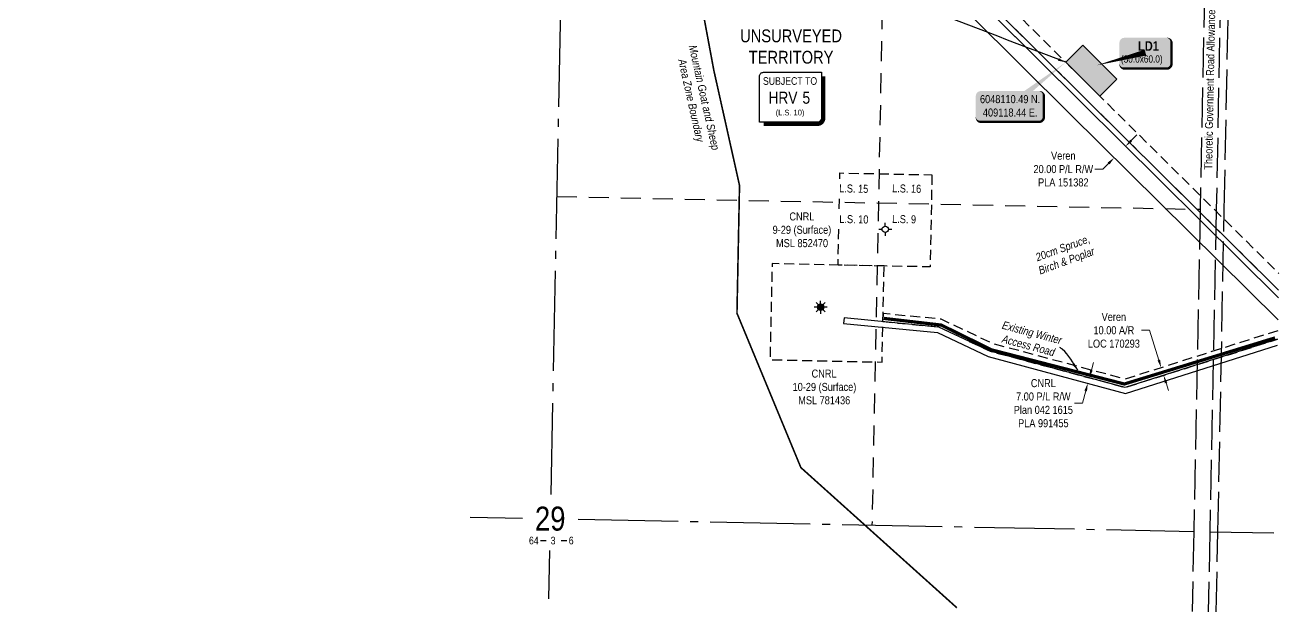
# Model space of a CAD drawing. Extents: x 407133 to 410291, y 6047424 to 6050730.
# Drawn here: x 407819 to 409385, y 6047424 to 6048157 of the extents above; entities that cross this region are included whole.
import ezdxf
from ezdxf.enums import TextEntityAlignment as Align

# ---------------------------------------------------------------- set-up
doc = ezdxf.new("R2010")
doc.units = 0
doc.header["$LTSCALE"] = 5
doc.header["$PDSIZE"] = 0.5
for name, pattern in [('DASHDOT2', [12.7, 6.35, -3.175, 0, -3.175]), ('foc-ACCESSROAD', [3.75, 2.5, -1.25]), ('foc-LSD', [8, 5, -3]), ('foc-QUARTERLINE', [33, 25, -3, 2, -3]), ('foc-UNSURVEYED', [12.5, 10, -2.5])]:
    doc.linetypes.add(name, pattern=pattern)
doc.layers.get('Defpoints').update_dxf_attribs({"color": 9})
for name, color, linetype in [('10', 1, 'Continuous'), ('9', 3, 'Continuous'), ('AS-ROADS', 254, 'Continuous'), ('AS-WILDLIFE', 131, 'DASHDOT2'), ('C-AR', 13, 'foc-ACCESSROAD'), ('C-RW', 13, 'Continuous'), ('C-WS-S', 8, 'Continuous'), ('CG-NOTES', 7, 'Continuous'), ('CTW', 7, 'Continuous'), ('DETAIL-T', 7, 'Continuous'), ('F-AR', 190, 'foc-ACCESSROAD'), ('F-RW', 190, 'Continuous'), ('F-WS', 190, 'foc-ACCESSROAD'), ('F-WS-S', 8, 'Continuous'), ('L-ROAD-T', 7, 'Continuous'), ('L-SECLBL', 7, 'Continuous'), ('L-SECQ', 8, 'foc-QUARTERLINE'), ('L-SECTION-LSD', 7, 'foc-LSD'), ('L-UNS-T', 3, 'Continuous'), ('L-USEC', 7, 'foc-UNSURVEYED'), ('P-TEMP-BLOCKS', 250, 'Continuous'), ('P-TEMP-H', 41, 'Continuous'), ('P-TEMP_WORKSPACE', 46, 'Continuous'), ('T-BUSH-T', 110, 'Continuous')]:
    doc.layers.add(name, color=color, linetype=linetype)
for name, color, linetype, lineweight in [('AS-GENERAL', 48, 'Continuous', 18), ('C-AR-T', 13, 'Continuous', 9), ('C-RW-T', 13, 'Continuous', 9), ('F-RW-T', 190, 'Continuous', 9), ('F-WS-T', 190, 'Continuous', 9), ('T-TIE-T', 201, 'Continuous', 18)]:
    doc.layers.add(name, color=color, linetype=linetype, lineweight=lineweight)
doc.styles.add('100L', font='ARIALN.TTF', dxfattribs={"height": 11})
doc.styles.add('240', font='ARIALN.TTF', dxfattribs={"height": 30})
doc.styles.add('80', font='ARIALN.TTF', dxfattribs={"height": 10})
doc.styles.add('80CG', font='ARIALN.TTF', dxfattribs={"height": 10})
doc.styles.add('80L', font='ARIALN.TTF', dxfattribs={"height": 10})
doc.styles.add('BOLD', font='ARIALNB.TTF')
doc.styles.add('HRV', font='ARIALN.TTF', dxfattribs={"height": 3})
doc.styles.add('POINTNUMBER', font='ARIALN.TTF', dxfattribs={"height": 2.5})
doc.styles.add('SIMPLEX', font='ARIALN.TTF')
doc.dimstyles.new('Compass 5 000', dxfattribs={"dimscale": 5, "dimtxt": 9, "dimasz": 2, "dimexe": 0.2, "dimexo": 0.0625, "dimgap": 0.5, "dimtad": 0, "dimtih": 1, "dimtoh": 1, "dimzin": 0, "dimdsep": 46, "dimtxsty": '80CG', "dimcen": 0.1, "dimse1": 1, "dimse2": 1, "dimclrd": 256, "dimclrt": 256, "dimaunit": 1, "dimadec": 4, "dimazin": 0, "dimtfac": 0.06, "dimtofl": 0, "dimtmove": 0, "dimatfit": 1, "dimfxl": 0.2, "dimtolj": 1, "dimtzin": 0, "dimlwd": -1, "dimarcsym": 0})

# ---------------------------------------------------------------- blocks, each defined once
blk = doc.blocks.new('L-SECLBL')
at = {"layer": '9', "color": 7}
for p, q in [((-5.082139060913505, -27.83004804289613), (-12.28857354467345, -27.83004804289613)), ((20.70431141927111, -27.83004804289613), (13.49787693551116, -27.83004804289613))]:
    blk.add_line(p, q, dxfattribs=at)
at = {"layer": '10', "color": 2, "style": 'SIMPLEX'}
blk.add_attdef('SEC', text='', height=30, dxfattribs=at).set_placement((0, 0), align=Align.MIDDLE)
at = {"layer": '10', "color": 5, "style": '80L'}
blk.add_attdef('TWP', text='', height=9.5, dxfattribs=at).set_placement((-14.43410290347765, -27.36845155570791), align=Align.MIDDLE_RIGHT)
blk.add_attdef('RGE', text='', height=9.5, dxfattribs=at).set_placement((3.622123863462547, -27.36845155570791), align=Align.MIDDLE_CENTER)
blk.add_attdef('MER', text='', height=9.5, dxfattribs=at).set_placement((23.16775162027989, -27.36845155570791), align=Align.MIDDLE_LEFT)
blk = doc.blocks.new('GAS')
h = blk.add_hatch(color=255)
h.dxf.hatch_style = 1
edge = h.paths.add_edge_path()
edge.add_arc((0, 0), 0.9, 0, 360)
for p, q in [((-0.8077887898725749, 0), (-1.615577579628734, 0)), ((-0.5711929310346023, 0.5711929297831376), (-1.142385862069204, 1.142385861385264)), ((0, 0.8077887887338874), (0, 1.615577579286764)), ((0.5711929310309642, 0.5711929297831376), (1.142385862065566, 1.142385861385264)), ((1.615577579625096, 0), (0.8077887898689368, 0)), ((-0.5711929310346023, -0.5711929316021271), (-1.142385862069204, -1.142385863204253)), ((0, -0.8077887905528768), (0, -1.615577581105753)), ((1.142385862065566, -1.142385863204253), (0.5711929310309642, -0.5711929316021271))]:
    blk.add_line(p, q)
blk.add_circle((0, 0), 0.8000000000000003)
blk = doc.blocks.new('*D368')
at = {"layer": 'Defpoints', "color": 0, "transparency": 16777216}
for p in [(409053.1313785999, 6047734.979032143), (409054.9639198692, 6047741.736225723), (409145.9728203239, 6047709.80056545)]:
    blk.add_point(p, dxfattribs=at)
at = {"layer": 'F-RW-T', "transparency": 16777216}
for p, q in [((409150.4228003856, 6047726.209132724), (409153.0402391776, 6047735.860506417)), ((409143.3553815316, 6047700.149191757), (409139.2018511919, 6047684.833733922)), ((409139.2018511919, 6047684.833733922), (409129.2018511919, 6047684.833733922))]:
    blk.add_line(p, q, dxfattribs=at)
for points in [[(409148.8142381033, 6047726.645372522), (409152.0313626679, 6047725.772892925), (409147.8053615934, 6047716.557759031)], [(409141.7468192494, 6047700.585431555), (409144.9639438139, 6047699.712951958), (409145.9728203239, 6047709.80056545)]]:
    blk.add_solid(points, dxfattribs=at)
at = {"layer": 'F-RW-T', "transparency": 16777216, "insert": (409090.4330926656, 6047684.833733921), "char_height": 10, "attachment_point": 5, "style": '80CG'}
blk.add_mtext('\\A1;CNRL\\P7.00 P/L R/W\\PPlan 042 1615\\PPLA 991455', dxfattribs=at)
blk = doc.blocks.new('*U396')
at = {"true_color": 0xff8aff}
h = blk.add_hatch(color=211, dxfattribs=at)
edge = h.paths.add_edge_path()
edge.add_line((-26.49999999999999, -20), (26.49999999999999, -20))
edge.add_arc((26.49999999999999, -14), 6, 270, 360)
edge.add_line((32.49999999999999, -14), (32.49999999999999, 12.5))
edge.add_arc((26.49999999999999, 12.5), 6, 0, 90)
edge.add_line((26.49999999999999, 18.5), (-26.49999999999999, 18.5))
edge.add_arc((-26.49999999999999, 12.5), 6, 90, 180)
edge.add_line((-32.49999999999999, 12.5), (-32.49999999999999, -14))
edge.add_arc((-26.49999999999999, -14), 6, 180, 270)
at = {"color": 250, "flags": 128}
blk.add_lwpolyline([(-26.49999999999999, -20, 3, 3, 0), (26.49999999999999, -20, 3, 3, 0.414213562373095), (32.49999999999999, -14, 3, 3, 0), (32.49999999999999, 12.5, 3, 0, 0.414213562373095), (26.49999999999999, 18.5, 0, 0, 0), (-26.49999999999999, 18.5, 0, 0, 0.414213562373095), (-32.49999999999999, 12.5, 0, 0, 0), (-32.49999999999999, -14, 0, 3, 0.414213562373095)], format="xyseb", close=True, dxfattribs=at)
at = {"flags": 128}
blk.add_lwpolyline([(-61.10492832777584, -15.91167670662916, 0, 7.5, 0), (-3.398394867633905e-15, 0, 0, 0, 0)], format="xyseb", dxfattribs=at)
at = {"color": 250}
for tag, p, height, style in [('TEMP_AREA_W1_001', (-9.212824010914055, 2.244292974654144), 12, 'BOLD'), ('ENTER_TEXT_001', (-30.65893587994544, -12.47010782646594), 9, '80')]:
    blk.add_attdef(tag, p, '', height=height, dxfattribs=dict(at, style=style))
blk = doc.blocks.new('HRV')
blk.add_lwpolyline([(-35.14270137192347, 31.59985570973913), (37.21496793680001, 31.59985570973913), (37.21496793680001, -25.53846631238594, -0.414213562373095), (32.21496793680001, -30.53846631238594), (-40.14270137192347, -30.53846631238594), (-40.14270137192347, 26.59985570973913, -0.414213562373095)], format="xyb", close=True)
at = {"const_width": 5, "flags": 128}
blk.add_lwpolyline([(-35.14270137192347, -33.03846631238594), (32.21496793680001, -33.03846631238594, 0.4142135623730951), (39.71496793680001, -25.53846631238594), (39.71496793680001, 26.59985570973913)], format="xyb", dxfattribs=at)
at = {"style": '80L'}
blk.add_text('SUBJECT TO', height=9.5, dxfattribs=at).set_placement((-2.010251797374167, 13.05875001333334), align=Align.BOTTOM_CENTER)
blk.add_attdef('(N.W.1/4 00)', text='', height=7.125, dxfattribs=at).set_placement((-2.010251797374167, -24.44815512015521), align=Align.BOTTOM_CENTER)
at = {"layer": 'CTW', "color": 3, "style": 'HRV'}
blk.add_text('HRV', height=15, dxfattribs=at).set_placement((-10.87696241986032, -0.1770973496404622), align=Align.MIDDLE_CENTER)
blk.add_attdef('0', text='', height=15, dxfattribs=at).set_placement((18.27821898267075, -0.1770973496404622), align=Align.MIDDLE_CENTER)
blk = doc.blocks.new('GABD')
for p, q in [((-0.8077887898243716, 0), (-1.615577579648743, 0)), ((0, 0.8077887898252811), (0, 1.615577579648743)), ((1.615577579648743, 0), (0.8077887898243716, 0)), ((0, -0.8077887898252811), (0, -1.615577579648743))]:
    blk.add_line(p, q)
blk.add_circle((0, 0), 0.8)
blk = doc.blocks.new('*D477')
at = {"layer": 'C-AR-T', "transparency": 16777216}
for p, q in [((409222.814902558, 6047775.860921417), (409212.8149025578, 6047775.860921418)), ((409234.5989522033, 6047738.719947826), (409222.814902558, 6047775.860921417)), ((409243.6702994779, 6047710.128870929), (409246.6945204139, 6047700.597129864))]:
    blk.add_line(p, q, dxfattribs=at)
for points in [[(409236.187575714, 6047739.223984649), (409233.0103286926, 6047738.215911004), (409237.6231731391, 6047729.188206761)], [(409245.2589229885, 6047710.632907752), (409242.0816759672, 6047709.624834106), (409240.6460785421, 6047719.660611994)]]:
    blk.add_solid(points, dxfattribs=at)
at = {"layer": 'Defpoints', "color": 0, "transparency": 16777216}
for p in [(409234.5712214652, 6047728.219886694), (409237.6231731391, 6047729.188206761), (409237.5941268683, 6047718.692291927)]:
    blk.add_point(p, dxfattribs=at)
at = {"layer": 'C-AR-T', "transparency": 16777216, "insert": (409178.5140840041, 6047775.860921418), "char_height": 10, "attachment_point": 5, "style": '80CG'}
blk.add_mtext('\\A1;Veren\\P10.00 A/R\\PLOC 170293', dxfattribs=at)
blk = doc.blocks.new('*D485')
at = {"layer": 'C-RW-T', "transparency": 16777216}
for p, q in [((409200.0964054517, 6048012.635868651), (409207.1323453654, 6048019.741890712)), ((409164.9228271539, 6047977.111940586), (409154.9228271544, 6047977.111940587)), ((409171.9587670676, 6047984.217962647), (409164.9228271539, 6047977.111940586))]:
    blk.add_line(p, q, dxfattribs=at)
for points in [[(409198.9120684415, 6048013.808525303), (409201.2807424618, 6048011.463211998), (409193.0604655384, 6048005.52984659)], [(409170.7744300575, 6047985.390619299), (409173.1431040778, 6047983.045305995), (409178.9947069809, 6047991.323984709)]]:
    blk.add_solid(points, dxfattribs=at)
at = {"layer": 'Defpoints', "color": 0, "transparency": 16777216}
for p in [(409183.3917236514, 6048015.103231864), (409169.3259650939, 6048000.897369983), (409178.9947069809, 6047991.323984709)]:
    blk.add_point(p, dxfattribs=at)
at = {"layer": 'C-RW-T', "transparency": 16777216, "insert": (409115.3832637165, 6047977.111940586), "char_height": 10, "attachment_point": 5, "style": '80CG'}
blk.add_mtext('\\A1;Veren\\P20.00 P/L R/W\\PPLA 151382', dxfattribs=at)
blk = doc.blocks.new('*U495')
h = blk.add_hatch(color=254)
edge = h.paths.add_edge_path()
edge.add_line((-36.49999999999998, -20), (36.49999999999998, -20))
edge.add_arc((36.49999999999999, -13.99999999999999), 6.000000000000007, 269.9999999999999, 359.9999999999999)
edge.add_line((42.49999999999999, -14), (42.49999999999999, 12.5))
edge.add_arc((36.49999999999999, 12.49999999999999), 6.000000000000007, 6.785183320455494e-14, 90.00000000000007)
edge.add_line((36.49999999999998, 18.5), (-36.49999999999998, 18.5))
edge.add_arc((-36.49999999999999, 12.49999999999999), 6.000000000000007, 89.99999999999993, 179.9999999999999)
edge.add_line((-42.49999999999999, 12.5), (-42.49999999999999, -14))
edge.add_arc((-36.49999999999999, -13.99999999999999), 6.000000000000007, 180, 270.0000000000001)
at = {"color": 1, "flags": 128}
blk.add_lwpolyline([(69.85789047048647, 54.43512907432078, 0, 10, 0), (0, 0, 5, 5, 0)], format="xyseb", dxfattribs=at)
blk.add_lwpolyline([(-36.49999999999998, -20, 3, 3, 0), (36.49999999999998, -20, 3, 3, 0.4142135623730951), (42.49999999999999, -14, 3, 3, 0), (42.49999999999999, 12.5, 3, 0, 0.4142135623730951), (36.49999999999998, 18.5, 0, 0, 0), (-36.49999999999998, 18.5, 0, 0, 0.4142135623730951), (-42.49999999999999, 12.5, 0, 0, 0), (-42.49999999999999, -14, 0, 3, 0.4142135623730951)], format="xyseb", close=True, dxfattribs=at)
at = {"color": 1, "style": '80'}
blk.add_attdef('ENTER_TEXT_001', (-35.98567530695772, -4.996589358799454), '', height=10, dxfattribs=at)

msp = doc.modelspace()

# ---------------------------------------------------------------- hatches: boundary and pattern name
at = {"layer": 'P-TEMP-H'}
h = msp.add_hatch(color=256, dxfattribs=at)
h.dxf.hatch_style = 1
h.paths.add_polyline_path([(409118.4384761629, 6048110.486174708), (409139.5750804258, 6048131.75718157), (409182.1564223949, 6048089.488354881), (409160.8468819737, 6048068.371916953), (409153.4572910507, 6048075.688629075)])

# ---------------------------------------------------------------- linework, layer by layer
at = {"layer": 'AS-ROADS', "const_width": 3.998259999999975, "flags": 128}
msp.add_lwpolyline([(409379.7814067821, 6047766.434795853), (409191.6135426536, 6047708.810881278), (409025.8969449953, 6047751.442254277), (408962.9617499223, 6047782.407970784), (408890.9598574496, 6047790.769225473)], dxfattribs=at)
at = {"layer": 'C-AR', "flags": 128}
msp.add_lwpolyline([(409383.2103985563, 6047775.37997091), (409192.505851462, 6047714.873429655), (409027.4974278249, 6047759.127558508), (408962.7736580081, 6047789.716049629), (408890.3151362207, 6047796.754467653), (408890.098941107, 6047786.732771311), (408960.0756238853, 6047779.93543221), (409024.0395291032, 6047749.706053481), (409192.741232955, 6047704.461412177), (409383.0007187832, 6047764.826744866)], dxfattribs=at)
at = {"layer": 'C-RW', "flags": 128}
for points in [[(407897.6581324324, 6049261.125161682), (408376.1245134861, 6048787.877909453), (408629.3216855159, 6048537.328582352), (409123.892553591, 6048045.882700825), (409383.4781748438, 6047788.857206439)], [(409384.0263570501, 6047816.447329476), (409137.971, 6048060.075999994), (408643.3980000014, 6048551.523999972), (408390.1859999975, 6048802.087999993), (407926.6678812907, 6049260.550046572)]]:
    msp.add_lwpolyline(points, dxfattribs=at)
at = {"layer": 'F-AR', "flags": 128}
for points in [[(409384.2182208223, 6047826.10387252), (409142.8984562425, 6048065.043654698), (408648.3654948738, 6048556.451869048), (407936.7944174314, 6049260.349289096)], [(407958.510332636, 6049259.918773443), (408658.9218534358, 6048567.09930401), (409153.4572910515, 6048075.688629085), (409384.6293574772, 6047846.796464824)]]:
    msp.add_lwpolyline(points, dxfattribs=at)
at = {"layer": 'F-RW', "flags": 128}
for points in [[(409384.2182208219, 6047826.103872522), (409142.8984562425, 6048065.043654698), (408648.3654948738, 6048556.451869048), (408811.1530816774, 6048717.940895875), (408816.3282693434, 6048714.514348491), (408856.0337986421, 6048688.224586801), (408860.4503761527, 6048694.891874978), (408817.2917018732, 6048723.466187792), (408814.2667375738, 6048725.470116706), (408810.9925765449, 6048727.637471662), (408638.42425504, 6048556.445731307), (409137.971, 6048060.075999994), (409384.0263570501, 6047816.447329476)], [(409383.0007187837, 6047764.826744888), (409192.741232955, 6047704.461412177), (409024.0395291032, 6047749.706053481), (408960.0756238852, 6047779.93543221), (408841.527056687, 6047791.450908249), (408840.8505760827, 6047784.486731764), (408958.1869999986, 6047773.088999979), (409021.6189999988, 6047743.111), (409192.9060000005, 6047697.173000009), (409382.8539429428, 6047757.439486665)]]:
    msp.add_lwpolyline(points, dxfattribs=at)
at = {"layer": 'F-WS', "flags": 128}
for points in [[(408951.3248482381, 6047969.992016828), (408949.0208759123, 6047855.026662955), (408891.5369643203, 6047856.179323709), (408834.0542967774, 6047857.330584824), (408836.3582853176, 6047972.296668674), (408951.3248482381, 6047969.992016828)], [(408891.5951485442, 6047856.089272944), (408751.6885997262, 6047859.107435832), (408749.1016029739, 6047739.187536803), (408889.0081517917, 6047736.169373974)]]:
    msp.add_lwpolyline(points, close=True, dxfattribs=at)
at = {"layer": 'L-SECQ', "flags": 128}
for points in [[(408490.75, 6048344.951), (408475.2357155147, 6047570.755846438)], [(408374.6558724164, 6047542.73963043), (408440.0991794344, 6047541.444479543)], [(408509.367930678, 6047540.073621554), (409278.2560000014, 6047524.856999978)], [(409298.3693320552, 6047524.458282501), (409378.1934332104, 6047522.875074676)], [(408473.833255844, 6047500.770183872), (408472.63182148, 6047440.816103277)]]:
    msp.add_lwpolyline(points, dxfattribs=at)
at = {"layer": 'L-SECTION-LSD', "flags": 128}
for points in [[(408892.4921680224, 6048336.973356338), (408876.4460251409, 6047532.808990094)], [(408482.6919730245, 6047942.838647508), (409286.2450172916, 6047926.927806498)]]:
    msp.add_lwpolyline(points, dxfattribs=at)
at = {"layer": 'L-USEC'}
for p, q in [((409294.2336086612, 6048328.999046607), (409286.2450172916, 6047926.927806512)), ((409314.3466391292, 6048328.599428921), (409306.3580477624, 6047926.528188797)), ((409316.4024454842, 6047926.32987025), (409324.3899172171, 6048328.400994199)), ((409286.2450172916, 6047926.927806512), (409278.2562621193, 6047524.855913755)), ((409306.3580476111, 6047926.528181247), (409298.3692924374, 6047524.456288519)), ((409308.4125423903, 6047524.257916388), (409316.4024454842, 6047926.32987025)), ((409278.2562621193, 6047524.855913755), (409276.2700987051, 6047424.876927219)), ((409298.369293701, 6047524.456352157), (409296.3831430833, 6047424.478009742)), ((409306.42641301, 6047424.278813845), (409308.4125423903, 6047524.257916388))]:
    msp.add_line(p, q, dxfattribs=at)
at = {"layer": 'P-TEMP_WORKSPACE'}
msp.add_lwpolyline([(409118.4384761629, 6048110.486174708), (409139.5750804258, 6048131.75718157), (409182.1564223949, 6048089.488354881), (409160.8468819737, 6048068.371916953), (409153.4572910507, 6048075.688629075)], close=True, dxfattribs=at)

# ---------------------------------------------------------------- block references
at = {"layer": 'C-WS-S', "color": 6, "xscale": 4.999999999999976, "yscale": 4.999999999999976, "zscale": 4.999999999999976}
msp.add_blockref('GAS', (408812.3241136796, 6047804.679439371), dxfattribs=at)
at = {"layer": 'CG-NOTES', "xscale": 0.9995649999999827, "yscale": 0.9995649999999827, "zscale": 0.9995649999999827}
msp.add_blockref('HRV', (408776.1549474132, 6048066.454348385), dxfattribs=at).add_auto_attribs({'(N.W.1/4 00)': '(L.S. 10)', '0': '5'})
at = {"layer": 'DETAIL-T'}
ref = msp.add_blockref('*U495', (409048.6111834486, 6048056.074888223), dxfattribs=dict(at, xscale=0.9995620000000001, yscale=0.9995620000000001, zscale=0.9995620000000001))
ref.add_attrib('ENTER_TEXT_001', '6048110.49 N.', (409011.332157289, 6048059.491990239), dxfattribs={"layer": '0', "color": 1, "height": 9.99561999999995, "style": '80'})
ref.add_attrib('ENTER_TEXT_002', '409118.44 E.', (409014.9697175005, 6048042.791713805), dxfattribs={"layer": '0', "color": 1, "height": 9.99561999999995, "style": '80'})
at = {"layer": 'L-SECLBL'}
msp.add_blockref('L-SECLBL', (408474.6346416727, 6047540.761008094), dxfattribs=at).add_auto_attribs({'SEC': '29', 'TWP': '64', 'RGE': '3', 'MER': '6'})
at = {"layer": 'P-TEMP-BLOCKS', "xscale": 0.9995679999999934, "yscale": 0.9995679999999934, "zscale": 0.9995679999999934}
msp.add_blockref('*U396', (409217.9653688783, 6048122.578699859), dxfattribs=at).add_auto_attribs({'TEMP_AREA_W1_001': 'LD1', 'ENTER_TEXT_001': '(30.0x60.0)'})

# ---------------------------------------------------------------- texts
at = {"layer": 'AS-GENERAL', "insert": (409037.8351082295, 6047788.465064525), "char_height": 9.99564999999995, "attachment_point": 1, "rotation": 344.98695941408937, "style": '80L'}
msp.add_mtext_dynamic_manual_height_columns('\\pi3.00946;{\\fArial Narrow|b0|i1|c0|p34;Existing Winter \\P\\pi7.40046;Access Road}', width=82.82724590095772, gutter_width=49.97824999999947, heights=[0], dxfattribs=at)
at = {"layer": 'AS-WILDLIFE', "insert": (408657.4505874796, 6048064.322366461), "char_height": 9.995619999999972, "attachment_point": 5, "rotation": 282.5848801106973, "style": '240'}
msp.add_mtext_dynamic_manual_height_columns('{\\fArial Narrow|b0|i1|c0|p34;Mountain Goat and Sheep Area Zone Boundary}', width=144.6409851085944, gutter_width=44.98028999999989, heights=[0], dxfattribs=at)
at = {"layer": 'F-WS-T', "insert": (408776.6323560457, 6047726.840519452), "char_height": 10.00000000000003, "attachment_point": 1, "style": 'POINTNUMBER'}
msp.add_mtext_dynamic_manual_height_columns('\\pi24.39857;CNRL\\P\\pi0.66392;10-29 (Surface)\\P\\pi7.71371;MSL 781436', width=78.99495225102345, gutter_width=37.48368749999959, heights=[0], dxfattribs=at)
at = {"layer": 'L-ROAD-T', "style": '80L'}
msp.add_text('Theoretic Government Road Allowance', height=9.9956499999999, rotation=88.88189286446111, dxfattribs=at).set_placement((409298.2111705816, 6048076.379776875), align=Align.MIDDLE_CENTER)
at = {"layer": 'L-UNS-T', "color": 3, "insert": (408775.4079294786, 6048130.012959138), "char_height": 15.99303999999976, "attachment_point": 5, "style": '80L'}
msp.add_mtext_dynamic_manual_height_columns('UNSURVEYED TERRITORY', width=126.358761723327, gutter_width=47.47933749999938, heights=[0], dxfattribs=at)
at = {"layer": 'T-BUSH-T', "insert": (409077.1894519298, 6047870.364693128), "char_height": 9.999999999999925, "attachment_point": 1, "rotation": 20.000000000000007, "style": '80L'}
msp.add_mtext_dynamic_manual_height_columns('\\pi2.73417;{\\fArial Narrow|b0|i1|c0|p34;20cm Spruce, \\P\\pi0.29898;Birch & Poplar}', width=74.31555252387409, gutter_width=47.4999999999997, heights=[0], dxfattribs=at)

# ---------------------------------------------------------------- dimensions: what is measured, and where the dimension line sits
at = {"layer": 'C-AR-T'}
dim = msp.add_linear_dim(base=(409237.6231731391, 6047729.188206761), p1=(409237.5941268682, 6047718.692291928), p2=(409234.5712214656, 6047728.219886694), angle=107.6031379133517, text='Veren\\P10.00 A/R\\PLOC 170293', dimstyle='Compass 5 000', dxfattribs=at)
dim.commit()
dim.dimension.update_dxf_attribs({"geometry": '*D477', "text_midpoint": (409178.5140840041, 6047775.860921418), "dimtype": 161})
at = {"layer": 'C-RW-T'}
dim = msp.add_aligned_dim(p1=(409183.3917236511, 6048015.103231864), p2=(409169.3259650936, 6048000.897369983), distance=13.606405671140035, text='Veren\\P20.00 P/L R/W\\PPLA 151382', dimstyle='Compass 5 000', dxfattribs=at)
dim.commit()
dim.dimension.update_dxf_attribs({"geometry": '*D485', "text_midpoint": (409115.3832637165, 6047977.111940586)})
at = {"layer": 'F-RW-T'}
dim = msp.add_linear_dim(base=(409145.9728203239, 6047709.80056545), p1=(409054.9639198692, 6047741.736225722), p2=(409053.1313785994, 6047734.979032142), angle=254.8264370392908, text='CNRL\\P7.00 P/L R/W\\PPlan 042 1615\\PPLA 991455', dimstyle='Compass 5 000', override={"dimzin": 1}, dxfattribs=at)
dim.commit()
dim.dimension.update_dxf_attribs({"geometry": '*D368', "text_midpoint": (409090.4330926656, 6047684.833733921), "dimtype": 161})

# ---------------------------------------------------------------- leaders
at = {"layer": 'AS-GENERAL', "path_type": 1}
msp.add_leader([(409133.689933714, 6047726.069435705), (409114.1240946001, 6047752.200389626), (409111.1363317133, 6047754.301011803)], dimstyle='Compass 5 000', override={"dimgap": 0.5, "dimtad": 0}, dxfattribs=at)
at = {"layer": 'T-TIE-T', "path_type": 1}
msp.add_leader([(409118.4384761629, 6048110.486174708), (408924.6774713225, 6048184.557044762)], dimstyle='Compass 5 000', override={"dimgap": 0.5, "dimtad": 0}, dxfattribs=at)

# ---------------------------------------------------------------- next in the draw order: texts
at = {"layer": 'L-SECTION-LSD', "char_height": 9.99561999999995, "attachment_point": 1, "rotation": 358.86565680376094, "style": '100L', "bg_fill": 3, "box_fill_scale": 1.5, "bg_fill_color": 256, "bg_fill_transparency": 0}
for s, width, insert in [('\\pi1.845;L.S. 15', 36.84330195351067, (408833.7835190322, 6047958.204366154)), ('L.S. 16', 36.92525623101592, (408901.7131533555, 6047958.204366154)), ('\\pi2.0282;L.S. 10', 36.93786458140134, (408833.7835190322, 6047919.936423309)), ('L.S. 9', 30.51391006002788, (408901.7131533555, 6047919.936423309))]:
    msp.add_mtext_dynamic_manual_height_columns(s, width=width, gutter_width=54.97590999999971, heights=[0], dxfattribs=dict(at, insert=insert))

# ---------------------------------------------------------------- next in the draw order: linework, layer by layer
at = {"layer": 'AS-WILDLIFE', "const_width": 1.999123999999995, "flags": 128}
msp.add_lwpolyline([(407819.8623497738, 6049262.66745459), (408061.1638621012, 6049017.755169539), (408320.5793507272, 6048757.360789297), (408424.6605650493, 6048497.531453263), (408523.132555537, 6048365.217223676), (408656.7893954592, 6048194.307886548), (408666.9478417162, 6048164.925107338), (408678.9728588681, 6048100.354656692), (408711.038766253, 6047956.722001077), (408707.8472234082, 6047797.193686009), (408787.6554727746, 6047604.481797751), (408982.4561819439, 6047429.445567477)], dxfattribs=at)

# ---------------------------------------------------------------- next in the draw order: block references
at = {"layer": 'F-WS-S', "xscale": 4.99999999999996, "yscale": 4.99999999999996, "zscale": 4.99999999999996}
msp.add_blockref('GABD', (408893.0424356469, 6047901.899297638), dxfattribs=at)

# ---------------------------------------------------------------- next in the draw order: texts
at = {"layer": 'F-WS-T', "insert": (408750.7993712882, 6047923.050007696), "char_height": 10.00000000000003, "attachment_point": 1, "style": 'POINTNUMBER'}
msp.add_mtext_dynamic_manual_height_columns('\\pi22.51892;CNRL\\P\\pi1.58441;9-29 (Surface)\\P\\pi5.8443;MSL 852470', width=75.2356645490675, gutter_width=37.48368749999959, heights=[0], dxfattribs=at)

doc.saveas('drawing.dxf')
